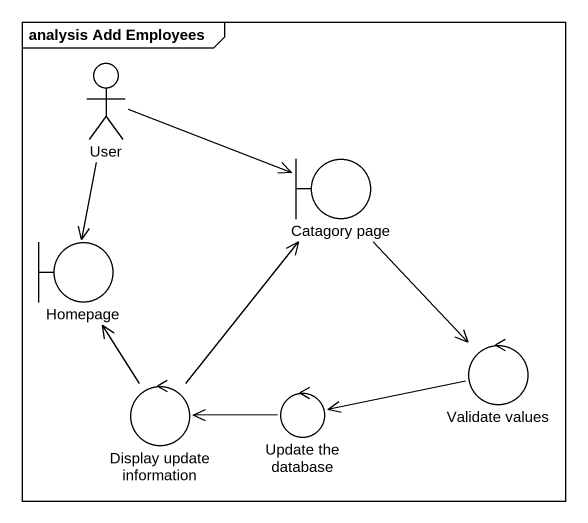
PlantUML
@startuml
mainframe analysis Add Employees
actor User
boundary "Catagory page" as Catagory_page
boundary Homepage
control "Validate values" as Validate_values
control "Display update information" as Display_update_information
control "Update the database" as Update_the_database
User -right-> Catagory_page
User --> Homepage
Catagory_page --> Validate_values
Validate_values -left-> Update_the_database
Display_update_information -up-> Catagory_page
Display_update_information -up-> Homepage
Update_the_database -left-> Display_update_information
@enduml
